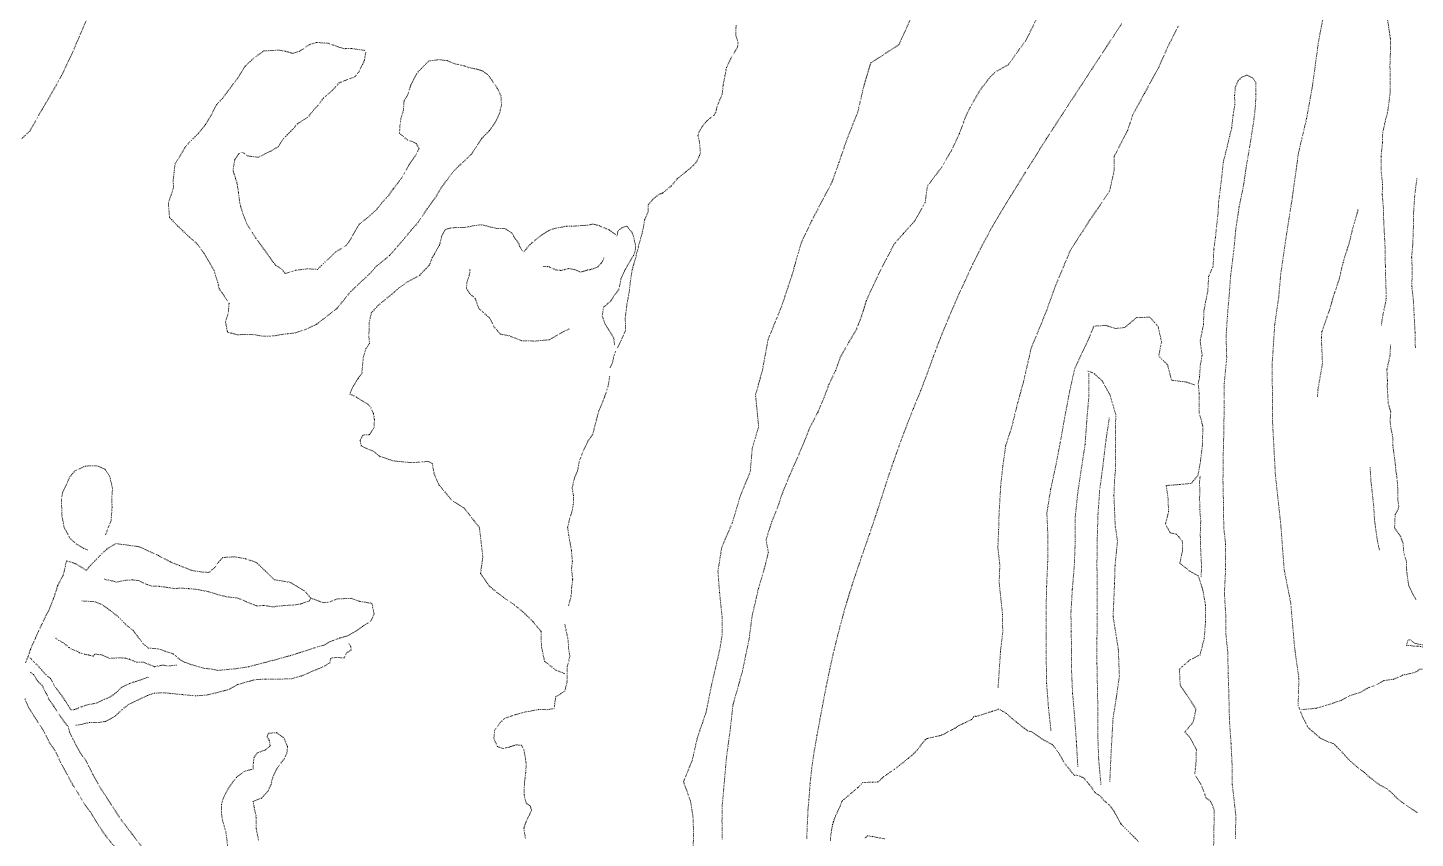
# Model space of a CAD drawing. Extents: x 682410 to 689460, y 7661803 to 7669124.
# Drawn here: x 685195.7 to 685612.5, y 7664671.1 to 7664914.5 of the extents above; entities that cross this region are included whole.
import ezdxf

# ---------------------------------------------------------------- set-up
doc = ezdxf.new("R2010")
doc.units = 0
doc.header["$MEASUREMENT"] = 0
doc.linetypes.add('DOT', pattern=[0.25, 0, -0.25])
doc.layers.add('02 TOE_Line', color=1, linetype='DOT', lineweight=20)

msp = doc.modelspace()

# ---------------------------------------------------------------- linework, layer by layer
at = {"layer": '02 TOE_Line'}
for points in [[(685193.93, 7664881.22, 4209.62), (685196.33, 7664883.46, 4209.35), (685200.02, 7664889.94, 4209.07), (685202.38, 7664893.97, 4209.02), (685205.9, 7664900.13, 4208.89), (685208.89, 7664906.45, 4208.93), (685211.34, 7664912.14, 4208.77), (685213.72, 7664917.71, 4208.92), (685216.43, 7664923.01, 4208.74), (685219.94, 7664929.93, 4208.45), (685222.56, 7664934.02, 4208.25), (685225.47, 7664938.23, 4208.21), (685228.14, 7664941.58, 4208.23), (685231.07, 7664945.6, 4208.55), (685233.7, 7664949.08, 4208.23), (685235.88, 7664953.77, 4208.26), (685237.48, 7664957.39, 4208.29), (685239.84, 7664960.96, 4208.23), (685242.38, 7664965.03, 4208.14), (685244.38, 7664966.5, 4208.14), (685245.29, 7664966.79, 4207.95), (685247.27, 7664968.56, 4208.11)], [(685461.95, 7664919.56, 4182.95), (685457.4, 7664909.44, 4183.04), (685448.91, 7664903.94, 4184.14), (685446.91, 7664897.24, 4183.63), (685445.03, 7664889.25, 4183.25), (685441.68, 7664880.77, 4183.6), (685439.36, 7664873.99, 4183.58), (685437.31, 7664868.22, 4183.53), (685431.19, 7664856.54, 4182.91), (685428, 7664849.82, 4183.96), (685425.29, 7664840.31, 4183.32), (685422.15, 7664830.84, 4183.49), (685418.08, 7664820.89, 4183.24), (685416.34, 7664811.37, 4182.66), (685414.32, 7664804.33, 4181.21), (685415.25, 7664794.57, 4182.1), (685413.34, 7664788.22, 4180.96), (685412.73, 7664781.17, 4180.82), (685409.7, 7664773.77, 4181.02), (685407.37, 7664765.89, 4181.2), (685404.18, 7664758.52, 4180.82), (685403.02, 7664751.28, 4181.09), (685403.51, 7664744.88, 4180.61), (685404.25, 7664737.74, 4180.49), (685404.33, 7664732.48, 4180.61), (685403.6, 7664727.86, 4180.08), (685401.01, 7664716.67, 4182.04), (685399.48, 7664708.94, 4182.72), (685396.9, 7664701.46, 4182.56), (685395.32, 7664694.55, 4182.36), (685392.69, 7664688.03, 4182.25), (685394.78, 7664682.24, 4182.7), (685395.53, 7664677.51, 4183.46), (685395.71, 7664672.61, 4183.61), (685395.47, 7664664.63, 4184.66)], [(685613.08, 7664678.72, 4155.28), (685611.41, 7664679.89, 4155.1), (685609, 7664681.51, 4154.76), (685607.17, 7664682.89, 4154.69), (685605.44, 7664684.68, 4154.54), (685603.77, 7664686.04, 4154.45), (685601.86, 7664687.02, 4154.41), (685600.61, 7664687.97, 4154.34), (685598.84, 7664689.29, 4154.3), (685597.15, 7664690.81, 4154.13), (685594.91, 7664692.53, 4154.13), (685592.33, 7664694.81, 4154.06), (685590.49, 7664696.92, 4154.1), (685587.96, 7664699.46, 4154.06), (685586.52, 7664699.93, 4153.98), (685584.08, 7664701.01, 4153.91), (685582.42, 7664702.46, 4153.88), (685580.3, 7664704.25, 4153.88), (685578.58, 7664707.66, 4153.91), (685577.29, 7664710.94, 4153.82), (685577.5, 7664719.08, 4153.94), (685576.22, 7664728.37, 4154.19), (685575.05, 7664741.82, 4154.39), (685573.08, 7664751.81, 4154.36), (685572.1, 7664764.96, 4154.55), (685570.45, 7664780.24, 4154.71), (685569.63, 7664795.53, 4154.92), (685569.48, 7664813.42, 4155.08), (685570.25, 7664825.33, 4155.43), (685571.44, 7664833.54, 4155.59), (685572.05, 7664840.46, 4155.73), (685573.78, 7664852.3, 4155.9), (685575.54, 7664863.58, 4155.99), (685577.39, 7664876.93, 4156.4), (685579.83, 7664887.27, 4156.92), (685581.59, 7664897.07, 4157.01), (685583.39, 7664910.3, 4157.38), (685585.42, 7664920.96, 4157.45)], [(685602.31, 7664825.2, 4143.22), (685602.46, 7664826.57, 4143.11), (685602.83, 7664828.65, 4143.35), (685603.34, 7664830.99, 4143.45), (685603.77, 7664833.29, 4143.45), (685603.58, 7664838.9, 4145), (685603.48, 7664842.75, 4145.83), (685603.43, 7664848.09, 4146.86), (685603.15, 7664853.21, 4147.59), (685602.98, 7664856.6, 4147.98), (685602.92, 7664860.09, 4148.19), (685602.54, 7664864.4, 4148.61), (685602.66, 7664867.46, 4148.65), (685602.21, 7664871.48, 4149.21), (685602.18, 7664875.81, 4149.72), (685602.62, 7664880.02, 4149.9), (685602.6, 7664882.48, 4150.09), (685603.38, 7664886.13, 4150.17), (685604.22, 7664889.52, 4150.45), (685604.96, 7664895.24, 4150.7), (685604.89, 7664899.42, 4150.89), (685604.87, 7664903.33, 4151.02), (685605.07, 7664909.38, 4151.16), (685604.98, 7664911.25, 4151.26), (685603.84, 7664919.17, 4151.7)], [(685408.48, 7664915.31, 4206.46), (685408.35, 7664912.31, 4206.42), (685409.09, 7664909.99, 4206.58), (685408.87, 7664908.68, 4206.6), (685408.06, 7664907.22, 4206.49), (685406.86, 7664905.21, 4206.19), (685405.58, 7664902.56, 4206.16), (685405.14, 7664900.1, 4206.08), (685404.56, 7664897.18, 4206.02), (685404.3, 7664894.43, 4206), (685402.9, 7664891.31, 4206.12), (685402.36, 7664889.17, 4206.08), (685401.81, 7664888.18, 4205.94), (685400.79, 7664887.46, 4205.99), (685399.6, 7664886.42, 4206.15), (685398.35, 7664884.91, 4206.25), (685397.43, 7664883.34, 4206.33), (685397.01, 7664882.14, 4206.35), (685397.43, 7664880.43, 4206.32), (685397.65, 7664878.32, 4206.33), (685397.75, 7664877.22, 4206.29), (685397.49, 7664876.14, 4206.3), (685396.7, 7664874.41, 4206.37), (685395.8, 7664873.33, 4206.29), (685394.74, 7664872.38, 4206.27), (685393.51, 7664871.31, 4206.3), (685392.05, 7664870.2, 4206.32), (685390.78, 7664869.1, 4206.46), (685389.99, 7664868.17, 4206.42), (685388.93, 7664866.92, 4206.46), (685387.51, 7664865.79, 4206.52), (685386.31, 7664864.81, 4206.59), (685385.33, 7664864.47, 4206.62), (685383.48, 7664862.99, 4206.71), (685382.12, 7664861.39, 4206.96), (685382.06, 7664859.23, 4206.9), (685381.02, 7664856.92, 4206.86), (685380.6, 7664854.21, 4206.89), (685379.75, 7664851.07, 4206.92), (685378.11, 7664844.73, 4207.1), (685377.26, 7664841.83, 4207.26), (685376.71, 7664838.1, 4207.25), (685376.35, 7664835.01, 4207.37), (685375.7, 7664831.52, 4207.3), (685375.18, 7664827.32, 4207.42), (685375.29, 7664823.71, 4207.41), (685374, 7664820.63, 4207.32), (685372.83, 7664818.25, 4207.33)], [(685404.29, 7664670.81, 4182.62), (685404.24, 7664676.28, 4182.31), (685404.3, 7664680.78, 4182.02), (685404.92, 7664687.66, 4181.19), (685405.57, 7664695.26, 4180.72), (685406.66, 7664703.22, 4180.13), (685407.54, 7664711.11, 4179.47), (685410.36, 7664721.12, 4178.84), (685412.41, 7664731.05, 4178.32), (685413.29, 7664737.84, 4177.91), (685415.19, 7664746.07, 4177.19), (685417.09, 7664752.58, 4176.55), (685418.17, 7664756.91, 4176.26), (685417.48, 7664760.73, 4175.94), (685419.23, 7664766.24, 4175.58), (685420.67, 7664769.66, 4175.62), (685422.4, 7664774.73, 4175.25), (685424.41, 7664779.71, 4174.76), (685426.8, 7664785.14, 4174.53), (685428.81, 7664789.85, 4174.23), (685430.67, 7664794.49, 4174.05), (685433.04, 7664799.04, 4173.29), (685434.96, 7664803.6, 4172.85), (685436.35, 7664807.38, 4172.64), (685438.4, 7664811.6, 4172.37), (685439.79, 7664815.58, 4171.99), (685442.36, 7664820.09, 4171.67), (685444.66, 7664823.98, 4171.69), (685446.26, 7664828.14, 4171.18), (685447.62, 7664832.63, 4170.53), (685449.82, 7664837.43, 4170.24), (685452.04, 7664842.05, 4169.73), (685454.83, 7664847.36, 4169.31), (685455.92, 7664849.49, 4169.38), (685458.77, 7664852.77, 4169.2), (685462, 7664856.32, 4168.51), (685465.27, 7664862.04, 4167.93), (685465.93, 7664866.94, 4167.58), (685470.27, 7664872.69, 4167.11), (685473.13, 7664877.56, 4166.59), (685475.61, 7664882.88, 4166.04), (685477.6, 7664888.26, 4165.48), (685478.78, 7664890.61, 4165.34), (685481.77, 7664895.82, 4164.72), (685484.84, 7664899.79, 4164.54), (685486.45, 7664901.33, 4164.47), (685490.24, 7664903.4, 4163.95), (685493.23, 7664907.6, 4163.71), (685495.46, 7664910.65, 4163.35), (685498.63, 7664916.93, 4163.14)], [(685524.32, 7664915.73, 4161.54), (685522.03, 7664912.3, 4161.83), (685519.77, 7664908.87, 4162.11), (685517.51, 7664905.41, 4162.41), (685515.23, 7664901.95, 4162.63), (685512.96, 7664898.47, 4162.9), (685510.66, 7664894.97, 4163.16), (685508.39, 7664891.48, 4163.47), (685506.12, 7664888.01, 4163.73), (685503.89, 7664884.56, 4164), (685501.69, 7664881.15, 4164.4), (685499.51, 7664877.75, 4164.71), (685497.4, 7664874.35, 4165.01), (685495.25, 7664870.92, 4165.27), (685493.15, 7664867.5, 4165.64), (685491.04, 7664864.1, 4165.89), (685487.95, 7664859, 4166.38), (685484.96, 7664853.88, 4166.76), (685482.15, 7664848.7, 4167.22), (685479.56, 7664843.46, 4167.81), (685477.08, 7664838.17, 4168.43), (685474.66, 7664832.83, 4168.82), (685472.34, 7664827.42, 4169.39), (685470.08, 7664821.94, 4169.65), (685467.96, 7664816.41, 4170), (685465.96, 7664810.87, 4170.44), (685463.9, 7664805.43, 4170.7), (685461.73, 7664800.17, 4171.25), (685459.66, 7664794.89, 4171.71), (685457.66, 7664789.6, 4172.27), (685455.77, 7664784.25, 4172.59), (685453.95, 7664778.9, 4173), (685452.2, 7664773.47, 4173.46), (685450.44, 7664768.02, 4173.91), (685448.62, 7664762.64, 4174.47), (685446.77, 7664757.33, 4174.94), (685444.96, 7664752.06, 4175.49), (685443.23, 7664746.89, 4176.01), (685441.65, 7664741.75, 4176.5), (685440.22, 7664736.67, 4176.87), (685438.91, 7664731.62, 4177.29), (685437.67, 7664726.61, 4177.65), (685436.57, 7664721.63, 4178.04), (685435.54, 7664716.66, 4178.53), (685434.58, 7664711.72, 4178.92), (685433.67, 7664706.81, 4179.33), (685432.76, 7664701.9, 4179.78), (685431.91, 7664697.05, 4180.22), (685431.22, 7664692.23, 4180.76), (685430.7, 7664687.46, 4181.19), (685430.36, 7664682.73, 4181.6), (685430.09, 7664680.06, 4181.6), (685429.68, 7664670.85, 4182.74)], [(685487.15, 7664716.24, 4154.63), (685487.9, 7664727.27, 4154.71), (685488.55, 7664732.91, 4154.85), (685488.51, 7664738.31, 4154.94), (685488.06, 7664742.37, 4155.06), (685487.49, 7664747.93, 4155.28), (685487.69, 7664753.2, 4155.19), (685487.09, 7664758.32, 4155.34), (685487.33, 7664763.84, 4155.35), (685487.45, 7664768.26, 4155.33), (685487.96, 7664777.06, 4155.55), (685488.62, 7664783.05, 4155.5), (685489.43, 7664788.95, 4155.67), (685491.21, 7664794.38, 4155.48), (685493.08, 7664801.94, 4155.73), (685494.66, 7664807.58, 4155.68), (685497.1, 7664818.24, 4156.25), (685501.62, 7664829.26, 4155.84), (685504.32, 7664836.79, 4156.8), (685508.84, 7664847.57, 4156.49), (685514.57, 7664856.5, 4156.52), (685520.64, 7664865.42, 4156.38), (685522, 7664871.49, 4156.6), (685522, 7664875.83, 4156.91), (685526.11, 7664883.75, 4157.03), (685527.69, 7664888.51, 4157.22), (685531.18, 7664894.87, 4157.29), (685535.44, 7664902.7, 4157.41), (685538.22, 7664908.94, 4157.63), (685541.39, 7664915.19, 4157.98)], [(685296.98, 7664907.72, 4208.01), (685292.98, 7664908.26, 4208.18), (685291.04, 7664908.23, 4208.17), (685289.43, 7664908.59, 4208.2), (685286.12, 7664909.83, 4208.26), (685282.44, 7664910.1, 4208.25), (685280.25, 7664909.4, 4208.32), (685277.22, 7664907.37, 4208.33), (685275.28, 7664906.8, 4208.46), (685273.05, 7664907.5, 4208.44), (685271.06, 7664907.79, 4208.5), (685266.64, 7664907.54, 4208.52), (685263.66, 7664905.44, 4208.82), (685261, 7664902.93, 4208.6), (685258.79, 7664899.4, 4208.65), (685256.24, 7664896, 4208.51), (685254.22, 7664893.31, 4208.61), (685252.49, 7664891.48, 4208.63), (685250.79, 7664888.24, 4208.72), (685249.11, 7664885.42, 4208.58), (685246.89, 7664882.69, 4208.52), (685244.08, 7664879.93, 4208.4), (685242.9, 7664878.44, 4208.43), (685241.02, 7664875.18, 4208.4), (685239.96, 7664873.61, 4208.52), (685239.67, 7664871.02, 4208.56), (685239.39, 7664868.31, 4208.41), (685239.55, 7664866.56, 4208.44), (685237.96, 7664861.86, 4208.41), (685238.31, 7664857.52, 4208.41), (685240.84, 7664854.92, 4208.34), (685243.83, 7664852.05, 4208.33), (685246.55, 7664849.65, 4208.49), (685248.7, 7664846.72, 4208.48), (685250.36, 7664843.88, 4208.4), (685251.69, 7664841.56, 4208.28), (685252.79, 7664837.97, 4208.16), (685253.26, 7664836.11, 4208.17), (685256.19, 7664831.71, 4208), (685255.96, 7664828.85, 4208.09), (685255.12, 7664826.1, 4208.13), (685255.72, 7664823.11, 4208.18), (685258.79, 7664822.26, 4208.03), (685260.44, 7664822.41, 4207.97), (685263.64, 7664822.33, 4207.93), (685266.44, 7664821.84, 4207.99), (685269.65, 7664821.95, 4207.76), (685271.87, 7664822.34, 4207.75), (685273.82, 7664822.6, 4207.74), (685276.09, 7664822.84, 4207.76), (685278.07, 7664823.57, 4207.8), (685279.51, 7664824.03, 4207.83), (685282.55, 7664825.5, 4207.92), (685288.55, 7664830.16, 4208.1), (685292.64, 7664835.18, 4208.29), (685296, 7664838.35, 4208.22), (685298.41, 7664840.57, 4208.37), (685300.24, 7664842.69, 4208.66), (685304.39, 7664846.08, 4208.16), (685308.34, 7664850.63, 4207.82), (685311.34, 7664854.23, 4207.68), (685312.89, 7664855.93, 4207.63), (685315.78, 7664860.24, 4207.7), (685318.26, 7664863.65, 4207.42), (685319.88, 7664866.45, 4207.45), (685321.85, 7664869.05, 4207.24), (685323.26, 7664871.06, 4207.29), (685325.56, 7664873.33, 4207.37), (685327.72, 7664875.32, 4207.22), (685328.92, 7664876.48, 4207.13), (685332.15, 7664881.34, 4207.11), (685334.44, 7664883.66, 4207.01), (685336.26, 7664886.24, 4207.14), (685337.38, 7664888.74, 4207.2), (685338, 7664891.14, 4207.25), (685337.91, 7664893.97, 4207.2), (685336.72, 7664896.36, 4207.2), (685334.82, 7664899.24, 4207.21), (685333.81, 7664900.49, 4207.19), (685332.15, 7664901.62, 4207.2), (685330.05, 7664902.22, 4207.17), (685328.33, 7664902.52, 4207.29), (685326.82, 7664903.08, 4207.41), (685323.79, 7664903.73, 4207.47), (685321.74, 7664904.63, 4207.41), (685319.25, 7664904.94, 4207.49), (685316.16, 7664904.5, 4207.56), (685312.61, 7664900.91, 4207.86), (685310.74, 7664897.19, 4208.52), (685309.92, 7664894.47, 4209.02), (685308.74, 7664892.47, 4209.37), (685308.54, 7664889.63, 4210.09), (685307.8, 7664887.29, 4210.51), (685307.46, 7664884.8, 4210.74), (685307.41, 7664882.78, 4211.25), (685309.81, 7664880.79, 4211.32), (685311.14, 7664880.33, 4211.4), (685312.46, 7664879.68, 4211.48), (685313.28, 7664878.23, 4211.45), (685312, 7664875.81, 4211.69), (685310.3, 7664873.47, 4211.91), (685309.65, 7664872.19, 4211.91), (685307.92, 7664869.23, 4212.07), (685305.48, 7664866.06, 4212.37), (685304.06, 7664864.07, 4212.5), (685302.62, 7664862.55, 4212.56), (685300.44, 7664859.84, 4212.92), (685297.87, 7664857.53, 4213.1), (685295.26, 7664855.51, 4213.29), (685294.02, 7664853.4, 4213.55), (685292.67, 7664850.88, 4213.73), (685291.3, 7664849.09, 4213.84), (685288.14, 7664847.13, 4213.61), (685286.45, 7664845.44, 4213.59), (685285.29, 7664844.43, 4213.64), (685282.75, 7664841.94, 4213.95), (685279.81, 7664842.11, 4213.89), (685276.13, 7664841.65, 4214.09), (685273.03, 7664840.7, 4214.82), (685272.08, 7664841.95, 4214.23), (685270.25, 7664843.12, 4214.03), (685269.52, 7664843.97, 4213.93), (685266.64, 7664848.04, 4214.24), (685264.23, 7664851.34, 4214.1), (685263.23, 7664852.88, 4213.86), (685261.58, 7664855.53, 4213.49), (685261.03, 7664856.78, 4213.63), (685259.87, 7664860.15, 4213.32), (685259.37, 7664862.16, 4213.37), (685259, 7664865.12, 4213.31), (685258.59, 7664867.83, 4212.94), (685258.11, 7664869.3, 4212.92), (685257.39, 7664871.66, 4212.77), (685257.54, 7664872.78, 4212.68), (685257.95, 7664874.96, 4212.37), (685259.05, 7664876.6, 4212.28), (685260.29, 7664877.18, 4212.31), (685261.59, 7664876.05, 4212.19), (685264.85, 7664875.59, 4212.27), (685268.72, 7664877.45, 4212.26), (685271.02, 7664878.85, 4212.19), (685271.92, 7664880.37, 4212.03), (685272.56, 7664881.25, 4212.08), (685275.27, 7664884, 4212.11), (685276.75, 7664885.68, 4212.1), (685279.94, 7664887.71, 4212), (685281.44, 7664889.66, 4211.66), (685283.01, 7664891.33, 4211.42), (685284.55, 7664893.42, 4211.42), (685287.27, 7664895.72, 4210.85), (685288.92, 7664897.62, 4210.38), (685289.24, 7664897.96, 4210.27), (685291.47, 7664898.82, 4209.71), (685294.1, 7664899.88, 4209.38), (685295.12, 7664901.21, 4209.18), (685296.32, 7664903.57, 4208.79), (685296.81, 7664904.64, 4208.59), (685297.26, 7664907.26, 4208.09)], [(685558.48, 7664671, 4154.17), (685558.55, 7664678.1, 4154.16), (685557.51, 7664687.2, 4154.32), (685557.43, 7664693.38, 4154.4), (685557.14, 7664699.5, 4154.41), (685556.66, 7664706.25, 4154.43), (685556.48, 7664714.03, 4154.53), (685556.28, 7664720.53, 4154.52), (685556.13, 7664727.07, 4154.56), (685555.6, 7664732.26, 4154.68), (685555.61, 7664736.91, 4154.68), (685555.14, 7664744.67, 4154.86), (685555.5, 7664751.84, 4154.84), (685555.5, 7664759.37, 4154.91), (685554.94, 7664764.46, 4155.14), (685554.85, 7664771.93, 4155.11), (685554.71, 7664778.24, 4155.12), (685554.74, 7664784.16, 4155.18), (685554.98, 7664793.69, 4155.32), (685555.05, 7664800.45, 4155.41), (685555.1, 7664807.69, 4155.49), (685555.83, 7664815.41, 4155.62), (685555.65, 7664821.7, 4155.75), (685556.03, 7664827.81, 4155.92), (685556.6, 7664834.44, 4156.12), (685556.97, 7664839.66, 4156.35), (685558.03, 7664848.3, 4156.35), (685558.54, 7664853.83, 4156.54), (685559.59, 7664860.86, 4156.66), (685560.87, 7664867.04, 4156.77), (685561.72, 7664872.92, 4157.03), (685562.97, 7664880.24, 4157.14), (685563.89, 7664886.13, 4157.17), (685564.42, 7664890.49, 4157.34), (685564.62, 7664894.52, 4157.42), (685564.59, 7664898.01, 4157.45), (685563.61, 7664899.44, 4157.56), (685561.86, 7664900.27, 4157.56), (685560.33, 7664899.67, 4157.63), (685559.26, 7664898.58, 4157.65), (685558.42, 7664896.69, 4157.56), (685558.2, 7664894.06, 4157.44), (685558.26, 7664891.33, 4157.46), (685557.73, 7664888.14, 4157.45), (685557.33, 7664884.47, 4157.49), (685556.68, 7664881.8, 4157.49), (685555.78, 7664878.02, 4157.31), (685554.78, 7664874.02, 4157.1), (685554.28, 7664869.09, 4157.12), (685553.41, 7664862.25, 4157.14), (685553.23, 7664858.86, 4156.9), (685552.82, 7664855.06, 4156.8), (685552.45, 7664851.53, 4156.6), (685551.95, 7664847.91, 4156.57), (685551.77, 7664842.89, 4156.38), (685550.41, 7664839.79, 4156.25), (685550.14, 7664835.37, 4156.17), (685549, 7664829.65, 4155.99), (685548.84, 7664825.23, 4156.01), (685547.86, 7664820.45, 4155.85), (685548.43, 7664816.09, 4156.02), (685547.89, 7664813.02, 4155.78), (685547.68, 7664809.69, 4155.74), (685547.28, 7664807.52, 4155.64), (685547.56, 7664804.57, 4155.67), (685547.59, 7664798.83, 4155.82), (685548.62, 7664794.94, 4156.25), (685548.6, 7664789.74, 4156.14), (685547.93, 7664784.11, 4156.03), (685547.2, 7664780.09, 4155.52), (685545.19, 7664777.66, 4155.41), (685541.55, 7664777.3, 4155.53), (685537.67, 7664777.02, 4155.35), (685538.21, 7664773.18, 4155.4), (685538.36, 7664769.08, 4155.47), (685537.45, 7664765.45, 4155.35), (685538.85, 7664762.83, 4155.68), (685540.8, 7664762.36, 4155.44), (685542.5, 7664760.29, 4155.26), (685542.54, 7664757.33, 4155.22), (685541.75, 7664753.68, 4155.25), (685544.85, 7664751.2, 4155.14), (685547.35, 7664749.83, 4155), (685548.69, 7664745.52, 4155.18), (685549.49, 7664740.85, 4156.03), (685549.47, 7664736.09, 4156.35), (685549.06, 7664730.92, 4155.12), (685547.81, 7664726.12, 4154.81), (685544.74, 7664724.59, 4154.97), (685541.62, 7664721.87, 4154.98), (685541.86, 7664716.95, 4155.14), (685543.49, 7664714.66, 4154.92), (685546.6, 7664709.87, 4154.82), (685545.78, 7664705.98, 4155.01), (685543.3, 7664702.99, 4154.9), (685544.94, 7664701.13, 4154.74), (685546.73, 7664697.63, 4154.64), (685546.6, 7664693.65, 4154.59), (685546.23, 7664690.25, 4154.78), (685548.21, 7664687.05, 4154.43), (685549.63, 7664683.2, 4154.5), (685551.01, 7664682.14, 4154.66), (685552.11, 7664679.52, 4155.42), (685552, 7664674.4, 4154.73), (685551.89, 7664667.76, 4154.33)], [(685612.95, 7664869.19, 4146.22), (685612.31, 7664864.21, 4145.76), (685611.97, 7664859.11, 4145.34), (685611.89, 7664854.22, 4144.92), (685611.72, 7664849.54, 4144.42), (685611.37, 7664845.51, 4144.22), (685611.56, 7664842.11, 4144.05), (685611.44, 7664836.77, 4143.77), (685611.89, 7664832.71, 4143.43), (685612.12, 7664828.41, 4143.18), (685612.4, 7664823, 4142.75), (685612.49, 7664818.38, 4142.41)], [(685583.07, 7664803.68, 4153.54), (685583.27, 7664806.11, 4153.6), (685584.59, 7664813.68, 4152.85), (685584.26, 7664821.44, 4153.05), (685584.45, 7664823.28, 4152.85), (685586.67, 7664829.64, 4152.62), (685587.8, 7664833.55, 4152.33), (685589.65, 7664839.1, 4152.3), (685590.78, 7664844.03, 4152.04), (685592.63, 7664849.89, 4151.89), (685593.87, 7664855.03, 4151.38), (685595.3, 7664859.86, 4150.89)], [(685371.99, 7664818.92, 4207.42), (685371.75, 7664821.26, 4207.19), (685370.39, 7664823.51, 4207.29), (685369.09, 7664825.62, 4207.22), (685368.28, 7664827.91, 4207.52), (685368.67, 7664830.58, 4207.94), (685370.92, 7664832.5, 4207.52), (685371.84, 7664834, 4207.42), (685373.3, 7664836, 4207.32), (685373.9, 7664839.1, 4207.65), (685375.01, 7664841.62, 4207.57), (685376.35, 7664843.94, 4207.26), (685377.67, 7664846.13, 4207.04), (685378.18, 7664847.44, 4207), (685378.31, 7664848.94, 4206.94), (685377.68, 7664851.68, 4206.99), (685377.35, 7664852.83, 4207), (685375.67, 7664854.96, 4207.04), (685374.01, 7664854.36, 4207.28), (685372.95, 7664853.42, 4207.3), (685372.78, 7664851.99, 4207.51), (685370.43, 7664853.74, 4207.21), (685367.31, 7664855.09, 4207.3), (685365.43, 7664855.56, 4207.38), (685363.74, 7664855.18, 4207.44), (685362.08, 7664855.11, 4207.44), (685359.03, 7664854.87, 4207.38), (685357.41, 7664854.88, 4207.33), (685353.86, 7664854.2, 4207.47), (685352.13, 7664853.55, 4207.61), (685350.43, 7664852.49, 4207.65), (685348.74, 7664851.23, 4207.62), (685346.98, 7664849.76, 4207.83), (685346.17, 7664848.95, 4207.78), (685344.66, 7664847.07, 4207.88), (685343.44, 7664848.87, 4207.64), (685343.31, 7664849.53, 4207.61), (685341.58, 7664851.97, 4207.69), (685341.1, 7664852.92, 4207.52), (685339.01, 7664854.22, 4207.45), (685336.55, 7664854.21, 4207.46), (685333.61, 7664854.97, 4207.44), (685331.76, 7664855.35, 4207.27), (685329.37, 7664855.01, 4207.39), (685328.04, 7664854.7, 4207.66), (685326.37, 7664854.48, 4207.65), (685323.15, 7664854.46, 4207.52), (685321.15, 7664853.92, 4207.39), (685320.04, 7664851.83, 4207.5), (685319.4, 7664849.17, 4207.52), (685318.78, 7664848.27, 4207.51), (685317.85, 7664846.49, 4207.79), (685317.2, 7664845.47, 4207.9), (685316.53, 7664843.62, 4207.78), (685316.21, 7664843.08, 4207.84), (685313.34, 7664840.08, 4208.01), (685309.99, 7664838.3, 4208.1), (685307.31, 7664836.46, 4208.11), (685305.04, 7664834.44, 4208.11), (685302.9, 7664832.71, 4208.03), (685300.91, 7664831.05, 4208.01), (685298.92, 7664828.85, 4207.93), (685298.31, 7664826.07, 4207.88), (685298.32, 7664824.02, 4207.89), (685298.13, 7664822.24, 4207.88), (685298.37, 7664819.72, 4207.81), (685297.31, 7664818.14, 4207.8), (685296.52, 7664815.46, 4207.89), (685296.23, 7664812.6, 4207.8), (685296.09, 7664810.73, 4207.78), (685294.93, 7664809.14, 4207.81), (685293.34, 7664806.5, 4207.94), (685292.44, 7664804.51, 4207.76), (685294.49, 7664803.54, 4207.8), (685296.63, 7664802.19, 4207.83), (685298.02, 7664801.33, 4207.81), (685298.79, 7664800.31, 4207.85), (685299.55, 7664798.66, 4207.83), (685299.84, 7664796.78, 4207.91), (685299.78, 7664794.5, 4208.06), (685298.38, 7664792.29, 4207.82), (685296.33, 7664792.16, 4207.72), (685295.54, 7664790.54, 4207.71), (685295.9, 7664788.91, 4207.69), (685297.16, 7664788.3, 4207.73), (685299.66, 7664787.26, 4207.74), (685301.47, 7664785.7, 4207.79), (685303.46, 7664785.15, 4207.76), (685305.42, 7664784.41, 4207.79), (685308.62, 7664784.11, 4207.8), (685310.99, 7664783.88, 4207.81), (685313.74, 7664784.05, 4207.95), (685315.98, 7664784.27, 4207.96), (685317.23, 7664783.58, 4207.81), (685317.78, 7664780.55, 4207.77), (685319.22, 7664777.24, 4207.67), (685321.06, 7664775.01, 4207.72), (685323.06, 7664772.62, 4207.83), (685326.82, 7664770.22, 4208.63), (685330.37, 7664765.67, 4208.47), (685331.38, 7664764.46, 4208.07), (685332.41, 7664755.53, 4208.21), (685331.71, 7664750.56, 4207.94), (685334.38, 7664746.78, 4207.82), (685336.56, 7664744.98, 4207.82), (685338.65, 7664743.4, 4207.88), (685341.92, 7664741.12, 4208.06), (685344.57, 7664738.96, 4208.14), (685347.42, 7664736.19, 4208.23), (685349.91, 7664733.17, 4208.39), (685350, 7664728.82, 4208.48), (685350.93, 7664724.26, 4208.68), (685354.26, 7664721.61, 4208.38), (685357.16, 7664720.4, 4208.25)], [(685368.77, 7664845.36, 4209.89), (685368.05, 7664843.91, 4210), (685366.91, 7664842.67, 4209.87), (685364.75, 7664841.85, 4210), (685363.99, 7664841.77, 4210.16), (685361.91, 7664841.12, 4210.33), (685360.07, 7664841.84, 4210.92), (685358.16, 7664842.18, 4211.1), (685356.93, 7664841.84, 4211.12), (685355.78, 7664841.64, 4210.92), (685354.46, 7664841.73, 4210.81), (685352.4, 7664842.65, 4210.98), (685351.8, 7664842.79, 4211.02), (685351.07, 7664842.78, 4211.07), (685350.53, 7664842.77, 4211.05)], [(685358.32, 7664824.04, 4212.32), (685355.48, 7664822.59, 4212.37), (685352.38, 7664820.79, 4211.63), (685348.08, 7664820.4, 4211.82), (685344.05, 7664820.52, 4212.32), (685340.28, 7664822.01, 4212), (685337.73, 7664822.47, 4212.25), (685335.83, 7664824.61, 4212.41), (685334.42, 7664827.37, 4212.83), (685331.24, 7664830.15, 4212.43), (685330.11, 7664833.21, 4212.55), (685328.45, 7664834.68, 4212.82), (685327.48, 7664836.18, 4213.04), (685327.66, 7664838.22, 4212.74), (685328.43, 7664840.45, 4212.79), (685328.56, 7664841.93, 4212.97)], [(685546.22, 7664807.22, 4155.74), (685543.8, 7664808.07, 4155.77), (685539.26, 7664808.65, 4155.6), (685538.07, 7664813.26, 4155.76), (685535.43, 7664815.88, 4155.64), (685536.25, 7664820.3, 4155.84), (685535.19, 7664824.85, 4155.86), (685532.75, 7664827.57, 4155.71), (685528.77, 7664827.46, 4155.65), (685525.21, 7664824.48, 4155.66), (685522.45, 7664824.17, 4155.81), (685519.53, 7664825.1, 4155.7), (685515.94, 7664824.89, 4155.65), (685514.56, 7664821.5, 4155.64), (685513.35, 7664818.83, 4155.7), (685510.19, 7664812.14, 4155.56), (685508.51, 7664804.53, 4155.38), (685507.1, 7664797.03, 4155.33), (685505.84, 7664789.96, 4155.35), (685504.45, 7664782.72, 4155.35), (685502.94, 7664775.79, 4155.34), (685501.82, 7664768.74, 4155.29), (685502.15, 7664761.3, 4155.18), (685502.07, 7664754.21, 4155.28), (685501.74, 7664746.7, 4155.19), (685501.58, 7664739.66, 4155.24), (685501.64, 7664732.11, 4155.18), (685501.63, 7664724.63, 4155.13), (685501.74, 7664717.54, 4155.05), (685502.29, 7664710.36, 4154.8), (685503.06, 7664703.24, 4154.63)], [(685605.03, 7664819.25, 4142.65), (685604.89, 7664816.07, 4142.31), (685603.95, 7664811.77, 4141.53), (685604.09, 7664808.49, 4140.78), (685604.06, 7664806.55, 4140.45), (685604.34, 7664801.62, 4140.08), (685605.09, 7664799.19, 4140.27), (685604.91, 7664796.35, 4140.25), (685605.1, 7664794.63, 4140.11), (685605.76, 7664791.23, 4139.84), (685605.72, 7664789.02, 4139.74), (685606.37, 7664784.38, 4139.29), (685606.66, 7664781.35, 4139.3), (685607.02, 7664778.97, 4139.44), (685607.23, 7664775.66, 4139.51), (685607.23, 7664772.64, 4139.51), (685607.5, 7664770.78, 4139.8), (685607.34, 7664769.91, 4140.11), (685606.41, 7664768.26, 4140.67), (685606.25, 7664764.29, 4140.65), (685608.13, 7664761.56, 4139.55), (685608.8, 7664759.56, 4139.55), (685609.02, 7664756.84, 4139.24), (685609.83, 7664754.23, 4138.83), (685609.88, 7664751.69, 4138.97), (685610.03, 7664750.01, 4139.23), (685610.46, 7664747.12, 4138.6), (685611.44, 7664744.99, 4138.06), (685612.79, 7664742.55, 4137.6)], [(685372.26, 7664817.38, 4207.13), (685371.7, 7664815.61, 4207.11), (685371.39, 7664814.02, 4206.98), (685370.66, 7664812.35, 4206.92)], [(685358.1, 7664740.99, 4207.29), (685358.57, 7664742.41, 4207.33), (685359.04, 7664744.44, 4207.87), (685359.08, 7664746.27, 4208.1), (685359.4, 7664748.84, 4207.77), (685359.05, 7664751.98, 4207.93), (685359.31, 7664754.27, 4208), (685359.01, 7664757.56, 4207.6), (685358.61, 7664759.79, 4207.67), (685358.23, 7664761.97, 4207.64), (685357.89, 7664764.41, 4207.72), (685358.45, 7664766.89, 4208.1), (685359.16, 7664769.14, 4208.67), (685359.59, 7664771.36, 4209.35), (685359.63, 7664773.97, 4209.25), (685359.24, 7664776.33, 4208.74), (685359.95, 7664779.3, 4208.41), (685360.85, 7664781.44, 4208.58), (685361.43, 7664784.48, 4208.42), (685362.57, 7664787.39, 4208.46), (685363.98, 7664790.33, 4208.53), (685365.47, 7664792.45, 4209.02), (685366.13, 7664795.29, 4209.28), (685367.27, 7664799.46, 4208.96), (685368.88, 7664803.31, 4208.77), (685370.04, 7664806.89, 4207.8), (685370.53, 7664809.88, 4207.31)], [(685511.11, 7664692.63, 4157.23), (685510.68, 7664700.09, 4158.05), (685510.16, 7664707.37, 4158.54), (685509.54, 7664714.5, 4158.81), (685509.21, 7664721.89, 4159.01), (685509.23, 7664727.4, 4159.05), (685509.13, 7664733.14, 4159.1), (685509.04, 7664738.73, 4159.14), (685509.46, 7664745.75, 4159.12), (685510.04, 7664752.73, 4159.2), (685510.34, 7664760.2, 4159.21), (685510.34, 7664767.6, 4159.11), (685511.11, 7664774.96, 4159.05), (685512.22, 7664782.33, 4158.76), (685513.29, 7664789.3, 4158.39), (685513.81, 7664796.56, 4157.88), (685514.42, 7664803.7, 4157.26), (685514.41, 7664810.9, 4156.51)], [(685520.73, 7664688.13, 4157.09), (685521.02, 7664694.94, 4157.9), (685521.68, 7664707.07, 4157.85), (685522.67, 7664713.19, 4156.69), (685523.59, 7664719.73, 4156.61), (685523.28, 7664727.81, 4156.42), (685521.71, 7664737.63, 4158.71), (685522.14, 7664747.57, 4158.62), (685522.29, 7664752.96, 4157.37), (685523.03, 7664760.36, 4157.16), (685522.34, 7664764.83, 4157.94), (685521.96, 7664774.01, 4158.32), (685522.15, 7664778.84, 4157.56), (685522.4, 7664781.55, 4157.57), (685522.4, 7664787.95, 4158.04), (685522.42, 7664793.3, 4158.17), (685522.51, 7664798.24, 4157.92), (685520.76, 7664804.26, 4157.34), (685518.41, 7664808.46, 4156.51), (685515.87, 7664810.77, 4156.51), (685513.92, 7664811.46, 4156.53)], [(685518.05, 7664687.23, 4156.45), (685517.39, 7664694.58, 4157.48), (685517.11, 7664701.85, 4158.2), (685517.15, 7664708.95, 4158.64), (685517, 7664716.37, 4158.84), (685516.86, 7664723.55, 4158.98), (685516.86, 7664731.02, 4159.14), (685516.97, 7664738.57, 4159.13), (685516.92, 7664746.09, 4159.18), (685516.86, 7664753.41, 4159.23), (685516.94, 7664760.72, 4159.2), (685517.17, 7664768.22, 4159.17), (685517.66, 7664775.52, 4159.01), (685518.63, 7664782.72, 4158.66), (685519.51, 7664790.29, 4158.15), (685520.57, 7664797.34, 4157.6)], [(685219.13, 7664762.32, 4208.4), (685220.74, 7664766.47, 4208.28), (685221.06, 7664770.39, 4208.25), (685220.96, 7664773.12, 4208.61), (685221.18, 7664776.18, 4208.45), (685220.38, 7664779.66, 4208.55), (685218.88, 7664781.95, 4208.43), (685216.43, 7664782.95, 4208.42), (685213.03, 7664782.86, 4208.46), (685209.86, 7664781.37, 4208.61), (685208.4, 7664779.67, 4208.63), (685206.13, 7664774.75, 4208.73), (685205.88, 7664772.89, 4208.85), (685205.95, 7664768.22, 4209.01), (685206.64, 7664764.52, 4208.6), (685208.44, 7664761.09, 4208.55), (685210.56, 7664759.29, 4208.52), (685212.61, 7664758.06, 4208.35), (685213.78, 7664757.61, 4208.32)], [(685598.9, 7664782.38, 4142.91), (685599.15, 7664778.36, 4142.59), (685599.97, 7664770.96, 4142.71), (685600.22, 7664766.68, 4142.73), (685601.02, 7664760.84, 4142.26), (685601.7, 7664757.55, 4142.02)], [(685548.15, 7664749.7, 4155.46), (685548.3, 7664752.74, 4155.66), (685548.04, 7664756.71, 4155.64), (685547.89, 7664762.34, 4155.74), (685548.03, 7664766.54, 4155.7), (685547.73, 7664769.92, 4156.06), (685547.7, 7664773.05, 4156.02), (685547.73, 7664775.76, 4155.93), (685547.67, 7664778.3, 4155.95), (685547.86, 7664779.79, 4156.28)], [(685195.07, 7664723.87, 4210.73), (685195.85, 7664725.65, 4210.62), (685196.57, 7664727.86, 4210.41), (685198.08, 7664731.24, 4209.99), (685198.91, 7664733.19, 4209.83), (685199.93, 7664735.29, 4209.96), (685201.2, 7664737.98, 4209.68), (685202.13, 7664739.65, 4209.61), (685202.74, 7664741.26, 4209.46), (685203.46, 7664743.06, 4209.38), (685204.3, 7664745.53, 4209.09), (685204.78, 7664747.1, 4209.02), (685206.39, 7664750.07, 4208.91), (685207.38, 7664754.41, 4208.5), (685210.22, 7664753.49, 4208.55), (685213.31, 7664751.57, 4208.4), (685214.23, 7664752.64, 4208.29), (685217.24, 7664755.78, 4208.24), (685219.52, 7664757.94, 4208.21), (685222.2, 7664759.56, 4208.08), (685225.57, 7664759.13, 4208.09), (685229.18, 7664758.63, 4208.09), (685235.02, 7664755.95, 4208.14), (685238.59, 7664754.06, 4208.11), (685241.35, 7664752.94, 4208.15), (685245.12, 7664751.47, 4208.11), (685248.31, 7664750.99, 4208.23), (685250.13, 7664750.91, 4208.25), (685251.9, 7664752.38, 4208.06), (685253.04, 7664754.02, 4208.06), (685254.34, 7664755.4, 4207.99), (685257.88, 7664755.6, 4208.08), (685261.12, 7664755.03, 4207.98), (685264.37, 7664753.9, 4208.03), (685267.66, 7664750.81, 4208.17), (685269.74, 7664748.73, 4208.24), (685274.56, 7664747.92, 4208.25), (685279.02, 7664745.22, 4208.31), (685280.74, 7664743.2, 4208.27), (685280.29, 7664742.28, 4208.57), (685277.5, 7664741.4, 4210.1), (685275.48, 7664741.1, 4211.03), (685273.29, 7664741, 4211.86), (685270.54, 7664740.75, 4212.01), (685269.48, 7664740.54, 4211.88), (685266.58, 7664741.01, 4211.59), (685264.46, 7664740.83, 4211.55), (685261.46, 7664742.08, 4211.15), (685258.8, 7664743.21, 4210.79), (685255.56, 7664743.57, 4211.2), (685252.86, 7664744.22, 4211.32), (685250.09, 7664745.11, 4210.88), (685246.54, 7664745.81, 4210.43), (685243.97, 7664746.04, 4210.13), (685241.44, 7664746.21, 4210.65), (685239.89, 7664746.05, 4211.08), (685237.84, 7664746.37, 4211.34), (685235.22, 7664746.74, 4211.36), (685233.14, 7664746.75, 4211.21), (685230.84, 7664747.54, 4211.49), (685229.08, 7664748.45, 4211.47), (685227.2, 7664748.67, 4211.69), (685225.06, 7664748.54, 4212.33), (685222.54, 7664748.03, 4212.33), (685220.88, 7664748.38, 4212.02), (685218.76, 7664748.87, 4211.39)], [(685280.74, 7664743.2, 4208.27), (685284.49, 7664741.82, 4208.35), (685286.21, 7664741.97, 4208.29), (685288.7, 7664742.95, 4208.39), (685292.91, 7664743.13, 4208.14), (685295.35, 7664742.23, 4208.22), (685299.1, 7664741.62, 4208.53), (685299.76, 7664738.47, 4208.84), (685298.8, 7664736.29, 4208.75), (685297.85, 7664735.65, 4208.08), (685296.23, 7664734.68, 4208.47), (685294.28, 7664733.25, 4208.27), (685291.89, 7664731.91, 4208.58), (685289.32, 7664731.15, 4208.88), (685286.14, 7664729.96, 4210.39), (685284.94, 7664729.11, 4210.29), (685282.73, 7664728.56, 4210.56), (685280.45, 7664727.77, 4210.84), (685274.52, 7664725.9, 4212.17), (685267.53, 7664723.99, 4212.81), (685261.92, 7664722.54, 4212.96), (685257.85, 7664721.94, 4212.31), (685252.83, 7664721.49, 4212.14), (685250.45, 7664721.97, 4211.57), (685248.88, 7664722.03, 4210.88), (685245.05, 7664723.15, 4210.78), (685242.92, 7664723.89, 4210.69), (685241.42, 7664724.71, 4211.1), (685239.54, 7664726.39, 4211.96), (685234.91, 7664727.97, 4211.59), (685231.93, 7664728.19, 4210.78), (685230.34, 7664729.53, 4210.31), (685228.52, 7664731.98, 4210.82), (685227.35, 7664733.5, 4210.68), (685225.29, 7664735.13, 4210.64), (685222.82, 7664737.65, 4210.72), (685220.48, 7664739.47, 4211.32), (685218.04, 7664741.26, 4211.23), (685215.93, 7664742.11, 4210.86), (685211.9, 7664742.35, 4210.05)], [(685357.02, 7664735.37, 4207.5), (685358.05, 7664730.54, 4208.09), (685358.15, 7664728.06, 4208.03), (685358.55, 7664725.7, 4208.16), (685357.77, 7664722.5, 4208.15), (685357.7, 7664718.09, 4208.35), (685357.05, 7664715.25, 4208.54), (685354.3, 7664713.5, 4208.71), (685353.79, 7664710.02, 4208.93), (685351.73, 7664709.68, 4208.79), (685349.1, 7664709.71, 4208.69), (685344.89, 7664708.93, 4208.92), (685342, 7664708.14, 4208.98), (685338.97, 7664707.05, 4208.95), (685337.53, 7664705.72, 4209), (685335.94, 7664703.4, 4209.33), (685335.73, 7664700.98, 4209.48), (685336.8, 7664698.61, 4210.13), (685338.53, 7664698.01, 4210.16), (685340.28, 7664698.44, 4210.27), (685342.41, 7664699.1, 4210.24), (685344.07, 7664699.01, 4210.36), (685344.73, 7664697.64, 4210.55), (685345.11, 7664695.61, 4210.62), (685345.45, 7664693.37, 4210.97), (685345.31, 7664690.84, 4211.26), (685344.93, 7664687.93, 4211.64), (685344.78, 7664684.2, 4211.95), (685345.44, 7664681.58, 4212.21), (685346.68, 7664680.72, 4212.26), (685347.04, 7664679.46, 4212.46), (685346.48, 7664678.21, 4212.51), (685345.31, 7664675.81, 4212.88), (685344.72, 7664673.94, 4213.02), (685345.22, 7664671.03, 4213.29)], [(685240.37, 7664723.04, 4210.87), (685237.88, 7664722.83, 4210.37), (685236.28, 7664723.08, 4210.04), (685233.8, 7664722.58, 4209.87), (685230.59, 7664723.91, 4210.29), (685228.34, 7664723.96, 4209.26), (685226.17, 7664724.89, 4209.53), (685225.02, 7664725.15, 4209.61), (685223.29, 7664725.27, 4209.65), (685220.43, 7664725.09, 4210.09), (685217.79, 7664726.16, 4210.38), (685215.87, 7664726.37, 4210.58), (685215.39, 7664725.75, 4210.33), (685213.86, 7664726.13, 4210.3), (685212.76, 7664726.36, 4210.15), (685211.25, 7664726.78, 4210.04), (685210.22, 7664727.36, 4209.89), (685208.8, 7664727.91, 4209.92), (685208.08, 7664728.4, 4210.12), (685206.46, 7664729.74, 4210.45), (685205.09, 7664730.44, 4210.6), (685204.23, 7664731.06, 4210.64), (685203.77, 7664731.6, 4210.61)], [(685617.06, 7664728.7, 4138.27), (685614.59, 7664729.15, 4138.07), (685612.25, 7664729.64, 4138.46), (685610.9, 7664730.78, 4138.22), (685610.21, 7664730.44, 4138.42), (685609.85, 7664728.95, 4138.35), (685610.56, 7664728.99, 4138.39), (685612.03, 7664728.76, 4138.43), (685613.22, 7664728.74, 4138.21), (685614.07, 7664728.68, 4138.3), (685617.18, 7664727.83, 4138.03), (685618.5, 7664727.21, 4138.11)], [(685292.02, 7664729.7, 4208.67), (685292.78, 7664728.67, 4208.98), (685292.84, 7664727.65, 4209.07), (685291.41, 7664726.63, 4209.24), (685290.77, 7664725.26, 4209.75), (685288.09, 7664725.35, 4210.1), (685286.69, 7664725.13, 4210.26), (685286.47, 7664723.75, 4210.77), (685284.7, 7664722.66, 4210.89), (685281.34, 7664721.29, 4211.17), (685277.99, 7664719.82, 4211.59), (685274.9, 7664718.97, 4211.65), (685270.7, 7664718.84, 4211.57), (685267.18, 7664718.88, 4211.8), (685263.98, 7664718.69, 4212.29), (685258.75, 7664717.23, 4212.17), (685256.18, 7664715.77, 4211.93), (685253.46, 7664715.03, 4212.13), (685249.4, 7664714.04, 4212.23), (685246.11, 7664713.84, 4212.54), (685242.22, 7664714.2, 4212.42), (685236.74, 7664714.75, 4212.53), (685233.76, 7664714.65, 4212.69), (685231.7, 7664713.94, 4212.69), (685228.75, 7664712.56, 4212.73), (685226.08, 7664711.28, 4212.8), (685223.97, 7664709.6, 4212.71), (685222.1, 7664707.85, 4212.71), (685220.71, 7664706.97, 4212.84), (685219.02, 7664706.15, 4212.68), (685217.2, 7664705.83, 4212.7), (685214.23, 7664705.85, 4212.75), (685211.64, 7664705.21, 4212.91), (685210.13, 7664705.01, 4213.06)], [(685196.43, 7664725.27, 4212.79), (685197.65, 7664723.93, 4212.87), (685198.61, 7664723.08, 4212.83), (685201.14, 7664720.2, 4212.95), (685202.58, 7664719.03, 4212.97), (685203.82, 7664716.68, 4212.98), (685205.2, 7664714.94, 4212.93), (685206.91, 7664712.5, 4213.02), (685207.95, 7664710.83, 4212.95), (685208.66, 7664709.59, 4213.03), (685209.84, 7664709.71, 4212.94), (685211, 7664710.2, 4212.91), (685212.98, 7664710.97, 4212.87), (685214.42, 7664711.3, 4212.85), (685216.31, 7664711.63, 4212.8), (685218.83, 7664712.79, 4212.74), (685220.41, 7664713.45, 4212.85), (685222.42, 7664714.9, 4212.78), (685223.85, 7664716.35, 4212.81), (685226.3, 7664717.54, 4212.77), (685229.45, 7664718.56, 4212.75), (685231.85, 7664719.42, 4212.76)], [(685578.43, 7664709.7, 4153.63), (685582.81, 7664710.13, 4153.66), (685587.15, 7664711.44, 4153.21), (685590.22, 7664712.48, 4152.45), (685592.84, 7664713.92, 4150.5), (685596.11, 7664714.93, 4148.57), (685598.08, 7664716.15, 4147.08), (685600.37, 7664716.94, 4146.11), (685603, 7664718.43, 4143.22), (685605.99, 7664718.81, 4141.67), (685608.67, 7664720.02, 4139.98), (685612.19, 7664720.82, 4138.4), (685613.19, 7664721.33, 4138.04), (685613.68, 7664721.88, 4137.91), (685618.63, 7664721.67, 4137.78), (685622.72, 7664720.63, 4137.7), (685625.39, 7664719.73, 4137.57)], [(685196.55, 7664720.92, 4213.83), (685197.46, 7664720.2, 4213.67), (685198.61, 7664718.35, 4213.58), (685200.15, 7664716.83, 4213.6), (685201.27, 7664714.53, 4213.49), (685202.08, 7664712.83, 4213.34), (685203.61, 7664710.64, 4213.31), (685205.48, 7664707.74, 4213.38), (685206.74, 7664705.95, 4213.31), (685207.87, 7664704.61, 4213.09), (685208.28, 7664702.93, 4213.11), (685209.91, 7664699.66, 4213.11), (685211.59, 7664696.58, 4213.27), (685213.14, 7664694.51, 4213.37), (685215.28, 7664690.22, 4213.14), (685217.15, 7664686.81, 4213.22), (685220.69, 7664681.33, 4213.14), (685223.82, 7664676.56, 4213.23), (685227.2, 7664672.18, 4213.11), (685230.08, 7664668.31, 4213.11)], [(685221.67, 7664668.67, 4213.05), (685219.17, 7664671.76, 4213.11), (685217.07, 7664674.83, 4213.1), (685214.41, 7664679.14, 4213.07), (685212.93, 7664681.06, 4213.08), (685211.01, 7664684.27, 4213.14), (685209.32, 7664687.01, 4213.24), (685207.45, 7664690.39, 4213.18), (685205.56, 7664693.9, 4213.22), (685203.96, 7664697.35, 4213.23), (685202.13, 7664699.97, 4213.16), (685200.45, 7664703.44, 4213.15), (685198.11, 7664706.97, 4213.03), (685196.04, 7664710.26, 4213.15), (685194.87, 7664712.93, 4212.87)], [(685436.86, 7664670.32, 4184.25), (685436.87, 7664671.24, 4184.15), (685436.87, 7664671.29, 4184.14), (685436.96, 7664672.24, 4184.08), (685437.24, 7664674.03, 4183.88), (685437.24, 7664674.05, 4183.88), (685437.46, 7664675.22, 4183.78), (685437.76, 7664676.13, 4183.62), (685437.92, 7664676.58, 4183.55), (685438.38, 7664677.82, 4183.36), (685438.78, 7664678.62, 4183.18), (685438.94, 7664678.98, 4183.09), (685439.71, 7664680.7, 4182.64), (685440.31, 7664682.22, 4182.2), (685440.45, 7664682.38, 4182.11), (685443.27, 7664684.76, 4180.77), (685444.95, 7664686.17, 4179.97), (685445.14, 7664686.31, 4179.88), (685445.82, 7664687.06, 4179.38), (685446.49, 7664687.79, 4178.88), (685447.49, 7664687.83, 4178.91), (685448.86, 7664687.9, 4178.94), (685449.4, 7664687.93, 4178.96), (685450.94, 7664687.96, 4179.03), (685451.1, 7664687.92, 4179.04), (685452.43, 7664689.23, 4177.92), (685452.72, 7664689.51, 4177.68), (685453, 7664689.7, 4177.5), (685453.63, 7664690.13, 4177.11), (685453.92, 7664690.34, 4176.92), (685455.32, 7664691.27, 4176.05), (685456.04, 7664691.77, 4175.6), (685456.9, 7664692.44, 4175), (685457.69, 7664693.09, 4174.42), (685458.01, 7664693.28, 4174.24), (685459.72, 7664694.7, 4172.99), (685460.02, 7664694.95, 4172.77), (685460.15, 7664695.06, 4172.67), (685460.38, 7664695.25, 4172.5), (685461.4, 7664696.05, 4171.79), (685462.25, 7664696.93, 4171.04), (685462.75, 7664697.45, 4170.6), (685463.34, 7664698.17, 4170), (685464.94, 7664700.27, 4168.28), (685465.25, 7664700.59, 4168.01), (685465.45, 7664700.73, 4167.88), (685465.75, 7664700.98, 4167.66), (685465.97, 7664701.05, 4167.5), (685469.35, 7664701.81, 4165.27), (685469.57, 7664701.84, 4165.14), (685469.74, 7664701.93, 4165), (685470.23, 7664702.08, 4164.66), (685471.01, 7664702.38, 4164.1), (685472.13, 7664703.03, 4163.29), (685472.74, 7664703.39, 4162.84), (685473.31, 7664703.6, 4162.5), (685473.52, 7664703.7, 4162.36), (685474.32, 7664704.17, 4161.84), (685474.7, 7664704.41, 4161.58), (685475.25, 7664704.85, 4161.14), (685476.04, 7664705.19, 4160.52), (685476.41, 7664705.37, 4160.22), (685476.49, 7664705.43, 4160.15), (685476.74, 7664705.54, 4160), (685476.83, 7664705.59, 4159.94), (685477.37, 7664705.81, 4159.59), (685477.74, 7664706, 4159.35), (685478.12, 7664706.2, 4159.11), (685479.26, 7664706.76, 4158.45), (685479.53, 7664707.1, 4158.16), (685479.77, 7664707.4, 4157.89), (685479.83, 7664707.54, 4157.79), (685480.4, 7664707.77, 4157.5), (685480.72, 7664707.67, 4157.5), (685485.52, 7664709.22, 4155.37), (685486.83, 7664709.61, 4154.81), (685487.27, 7664709.87, 4154.54), (685487.45, 7664709.76, 4154.57), (685488.64, 7664709.15, 4154.73), (685488.91, 7664709.07, 4154.73), (685489.65, 7664708.5, 4154.7), (685491.39, 7664707.02, 4154.72), (685493.24, 7664705.49, 4154.72), (685495.13, 7664703.99, 4154.67), (685495.31, 7664703.85, 4154.67), (685495.67, 7664703.61, 4154.66), (685495.68, 7664703.6, 4154.66), (685496.04, 7664703.37, 4154.65), (685496.55, 7664703.14, 4154.65), (685497.18, 7664703.1, 4154.64), (685500.07, 7664701.11, 4154.59), (685500.44, 7664700.84, 4154.59), (685500.9, 7664700.53, 4154.58), (685501.17, 7664700.39, 4154.57), (685502.1, 7664699.92, 4154.56), (685503.54, 7664699.17, 4154.56), (685505.18, 7664696.96, 4155.43), (685505.31, 7664696.8, 4155.49), (685505.63, 7664696.21, 4155.63), (685506.48, 7664694.73, 4155.93), (685507, 7664693.85, 4156.1), (685507.28, 7664693.4, 4156.19), (685507.58, 7664693.03, 4156.31), (685508.5, 7664691.88, 4156.68), (685509.99, 7664689.95, 4157.33), (685510.25, 7664689.98, 4157.21), (685511.27, 7664689.94, 4156.85), (685511.92, 7664689.63, 4156.81), (685512.42, 7664689.39, 4156.77), (685512.92, 7664689.14, 4156.74), (685513.36, 7664688.61, 4156.66), (685514.43, 7664687.33, 4156.48), (685515.13, 7664686.5, 4156.36), (685516.05, 7664685.13, 4156.3), (685516.11, 7664685.03, 4156.3), (685516.4, 7664684.69, 4156.25), (685516.67, 7664684.43, 4156.21), (685517.22, 7664684.21, 4156.16), (685517.54, 7664683.94, 4156.12), (685518.15, 7664683.43, 4156.04), (685518.94, 7664682.44, 4156.09), (685520.55, 7664681.05, 4155.89), (685521.15, 7664680.36, 4155.89), (685522, 7664679.13, 4156.02), (685522.29, 7664678.62, 4156.07), (685523.63, 7664676.23, 4156.3), (685524.08, 7664675.36, 4156.38), (685524.27, 7664675.16, 4156.41), (685529.34, 7664670.06, 4157.06)], [(685265.04, 7664670.48, 4216.16), (685264.35, 7664673.97, 4215.93), (685264.36, 7664677.32, 4215.82), (685263.76, 7664680.25, 4215.54), (685263.41, 7664682.14, 4215.68), (685265.94, 7664683.12, 4215.35), (685267.82, 7664685.13, 4214.9), (685268.79, 7664687.25, 4214.57), (685269.37, 7664689.45, 4214.35), (685270.38, 7664691.66, 4214.15), (685271.77, 7664693.59, 4213.87), (685272.76, 7664694.95, 4213.7), (685273.57, 7664696.7, 4213.57), (685273.74, 7664698.6, 4213.3), (685272.63, 7664701.27, 4212.66), (685270.41, 7664702.79, 4212.38), (685268.02, 7664702.59, 4212.32), (685267.64, 7664701.53, 4212.53), (685268.27, 7664700.39, 4212.54), (685268.57, 7664698.8, 4212.66), (685267.12, 7664697.63, 4212.74), (685264.63, 7664696.65, 4212.67), (685263.67, 7664695.31, 4212.72), (685263.5, 7664693.74, 4212.72), (685263.39, 7664691.84, 4212.73), (685260.75, 7664691.16, 4212.69), (685258.38, 7664689.33, 4212.66), (685257.08, 7664687.64, 4212.78), (685255.82, 7664685.84, 4212.77), (685254.3, 7664682.67, 4212.9), (685253.91, 7664681.07, 4212.67), (685253.92, 7664678.67, 4212.57), (685254.2, 7664676.46, 4212.4), (685255.26, 7664672.8, 4212.61), (685255.89, 7664667.8, 4212.4)], [(685447.01, 7664670.94, 4186.12), (685447.96, 7664671.82, 4186.12), (685449.59, 7664671.55, 4186.12), (685451.96, 7664671.08, 4186.12), (685453.35, 7664670.87, 4186.12)]]:
    msp.add_polyline3d(points, dxfattribs=at)

doc.saveas('drawing.dxf')
